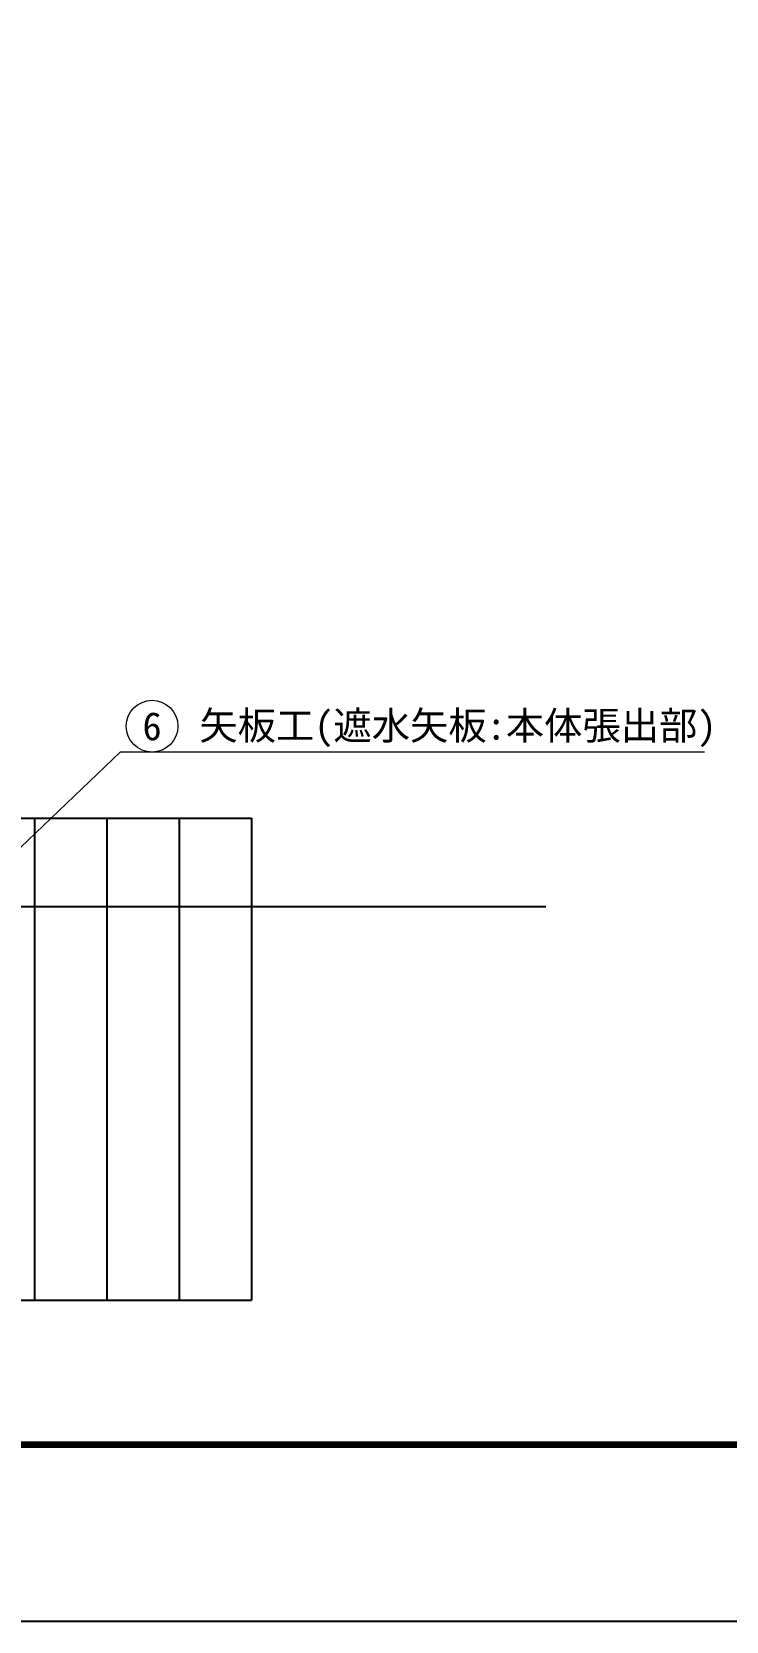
# Model space of a CAD drawing. Header units: millimetres. Extents: x -2078669 to -1085629, y -5987148 to 310365.
# Drawn here: x -1472092 to -1428830, y -1596452 to -1497488 of the extents above; entities that cross this region are included whole.
import ezdxf
from ezdxf.enums import TextEntityAlignment as Align

# ---------------------------------------------------------------- set-up
doc = ezdxf.new("R2010")
doc.units = ezdxf.units.MM
doc.header["$LTSCALE"] = 500
doc.layers.get('Defpoints').update_dxf_attribs({"color": 153})
for name, color, linetype, lineweight in [('D-BYP-STR2', 6, 'Continuous', 25), ('D-BYP-STRA', 1, 'Continuous', 25), ('D-BYP-STRC', 1, 'Continuous', 13), ('D-TTL', 2, 'Continuous', 140), ('◆ワイプアウト', 4, 'Continuous', 13)]:
    doc.layers.add(name, color=color, linetype=linetype, lineweight=lineweight)
doc.styles.add('MS ゴシック', font='MS Gothic.ttf')
doc.dimstyles.new('DIM-500-F', dxfattribs={"dimscale": 500, "dimtxt": 3.5, "dimasz": 2.5, "dimexe": 0, "dimexo": 2, "dimgap": 0.8, "dimtad": 1, "dimdec": 0, "dimzin": 0, "dimdsep": 46, "dimtxsty": 'MS ゴシック', "dimblk": 'OPEN', "dimcen": 0.1, "dimclrd": 256, "dimclre": 256, "dimclrt": 256, "dimaunit": 1, "dimadec": 4, "dimazin": 0, "dimtfac": 1, "dimtdec": 0, "dimtmove": 2, "dimatfit": 3, "dimldrblk": 'OPEN', "dimfxl": 1, "dimtolj": 1, "dimtzin": 0, "dimlwd": -1, "dimlwe": -1, "dimarcsym": 2})

# ---------------------------------------------------------------- blocks, each defined once
blk = doc.blocks.new('_Open')
at = {"color": 0, "linetype": 'ByBlock', "lineweight": -2}
for p, q in [((-1, 0.167), (0, 0)), ((-1, -0.167), (0, 0)), ((0, 0), (-1, 0))]:
    blk.add_line(p, q, dxfattribs=at)

msp = doc.modelspace()

# ---------------------------------------------------------------- linework, layer by layer
at = {"layer": 'D-TTL'}
msp.add_line((-1777887.6, -1585452.3), (-1377887.6, -1585452.3), dxfattribs=at)

# ---------------------------------------------------------------- wipeouts: each hides what was drawn before it
msp.add_wipeout([(-1650238.2, -1497587.3), (-1438401.3, -1497587.3), (-1437818.5, -1582057.4), (-1649655.4, -1582057.4)]).dxf.layer = '◆ワイプアウト'

# ---------------------------------------------------------------- next in the draw order: linework, layer by layer
at = {"layer": 'D-BYP-STR2'}
msp.add_line((-1544259.3, -1551952.3), (-1440066.3, -1551952.3), dxfattribs=at)
at = {"layer": 'D-BYP-STRA'}
for p, q in [((-1483662.8, -1546452.3), (-1458412.8, -1546452.3)), ((-1471912.8, -1546452.3), (-1471912.8, -1576452.3)), ((-1467412.8, -1546452.3), (-1467412.8, -1576452.3)), ((-1462912.8, -1546452.3), (-1462912.8, -1576452.3)), ((-1458412.8, -1546452.3), (-1458412.8, -1576452.3)), ((-1485412.8, -1576452.3), (-1458412.8, -1576452.3))]:
    msp.add_line(p, q, dxfattribs=at)
at = {"layer": 'D-BYP-STRC'}
msp.add_line((-1430192.8, -1542334.1), (-1466592.8, -1542334.1), dxfattribs=at)
msp.add_circle((-1464597.4, -1540724.1), 1610, dxfattribs=at)
at = {"layer": 'Defpoints', "color": 1}
msp.add_lwpolyline([(-1788137.6, -1596452.3), (-1367637.6, -1596452.3), (-1367637.6, -1299452.3), (-1788137.6, -1299452.3)], close=True, dxfattribs=at)

# ---------------------------------------------------------------- next in the draw order: texts
at = {"layer": 'D-BYP-STRC', "style": 'MS ゴシック'}
msp.add_text('6', height=1750, dxfattribs=at).set_placement((-1464597.4, -1540724.1), align=Align.MIDDLE_CENTER)
msp.add_text('矢板工(遮水矢板:本体張出部)', height=1750, dxfattribs=at).set_placement((-1461651.3, -1540688.3), align=Align.MIDDLE_LEFT)

# ---------------------------------------------------------------- next in the draw order: leaders
at = {"layer": 'D-BYP-STRC'}
msp.add_leader([(-1481529.3, -1556620.4), (-1466592.8, -1542334.1)], dimstyle='DIM-500-F', dxfattribs=at)

doc.saveas('drawing.dxf')
